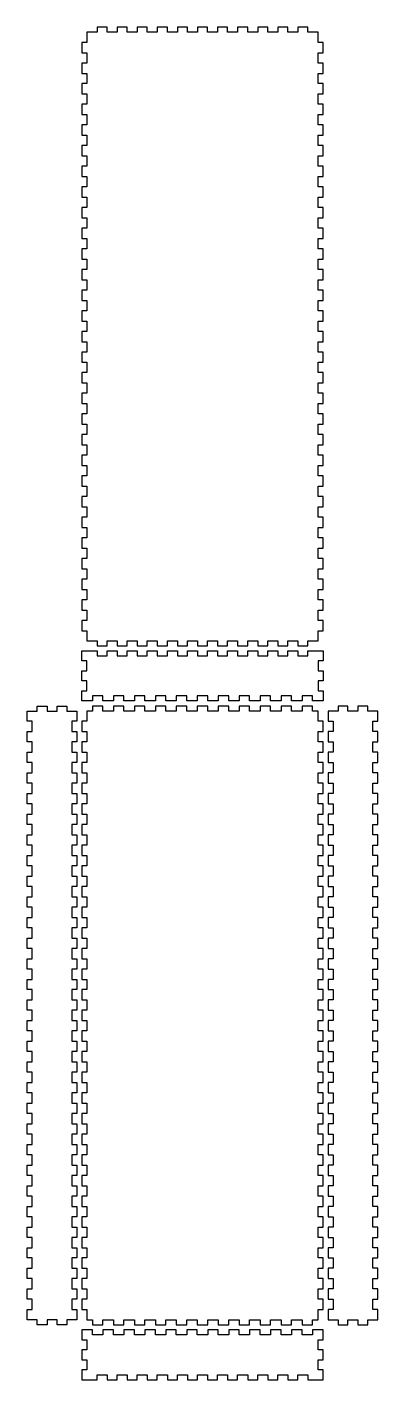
# Model space of a CAD drawing. Extents: x 0 to 281, y 0 to 1082.
import ezdxf

# ---------------------------------------------------------------- set-up
doc = ezdxf.new("R2010")
doc.units = 0

msp = doc.modelspace()

# ---------------------------------------------------------------- linework, layer by layer
at = {"layer": '1'}
for points in [[(48, 591), (56.04, 591), (56.04, 587), (64.09, 587), (64.09, 591), (72.13, 591), (72.13, 587), (80.17, 587), (80.17, 591), (88.22, 591), (88.22, 587), (96.26, 587), (96.26, 591), (104.3, 591), (104.3, 587), (112.35, 587), (112.35, 591), (120.39, 591), (120.39, 587), (128.44, 587), (128.44, 591), (136.48, 591), (136.48, 587), (144.52, 587), (144.52, 591), (152.56, 591), (152.56, 587), (160.61, 587), (160.61, 591), (168.65, 591), (168.65, 587), (176.7, 587), (176.7, 591), (184.74, 591), (184.74, 587), (192.78, 587), (192.78, 591), (200.83, 591), (200.83, 587), (208.87, 587), (208.87, 591), (216.91, 591), (216.91, 587), (224.96, 587), (224.96, 591), (233, 591), (233, 599.25), (237, 599.25), (237, 607.51), (233, 607.51), (233, 615.76), (237, 615.76), (237, 624.02), (233, 624.02), (233, 632.27), (237, 632.27), (237, 640.52), (233, 640.52), (233, 648.78), (237, 648.78), (237, 657.03), (233, 657.03), (233, 665.29), (237, 665.29), (237, 673.54), (233, 673.54), (233, 681.8), (237, 681.8), (237, 690.05), (233, 690.05), (233, 698.31), (237, 698.31), (237, 706.56), (233, 706.56), (233, 714.81), (237, 714.81), (237, 723.07), (233, 723.07), (233, 731.32), (237, 731.32), (237, 739.58), (233, 739.58), (233, 747.83), (237, 747.83), (237, 756.09), (233, 756.09), (233, 764.34), (237, 764.34), (237, 772.59), (233, 772.59), (233, 780.85), (237, 780.85), (237, 789.1), (233, 789.1), (233, 797.36), (237, 797.36), (237, 805.61), (233, 805.61), (233, 813.86), (237, 813.86), (237, 822.12), (233, 822.12), (233, 830.37), (237, 830.37), (237, 838.63), (233, 838.63), (233, 846.88), (237, 846.88), (237, 855.14), (233, 855.14), (233, 863.39), (237, 863.39), (237, 871.64), (233, 871.64), (233, 879.9), (237, 879.9), (237, 888.15), (233, 888.15), (233, 896.41), (237, 896.41), (237, 904.66), (233, 904.66), (233, 912.91), (237, 912.91), (237, 921.17), (233, 921.17), (233, 929.42), (237, 929.42), (237, 937.68), (233, 937.68), (233, 945.93), (237, 945.93), (237, 954.19), (233, 954.19), (233, 962.44), (237, 962.44), (237, 970.69), (233, 970.69), (233, 978.95), (237, 978.95), (237, 987.2), (233, 987.2), (233, 995.46), (237, 995.46), (237, 1003.71), (233, 1003.71), (233, 1011.97), (237, 1011.97), (237, 1020.22), (233, 1020.22), (233, 1028.47), (237, 1028.47), (237, 1036.73), (233, 1036.73), (233, 1044.98), (237, 1044.98), (237, 1053.24), (233, 1053.24), (233, 1061.49), (237, 1061.49), (237, 1069.75), (233, 1069.75), (233, 1078), (224.96, 1078), (224.96, 1082), (216.91, 1082), (216.91, 1078), (208.87, 1078), (208.87, 1082), (200.83, 1082), (200.83, 1078), (192.78, 1078), (192.78, 1082), (184.74, 1082), (184.74, 1078), (176.7, 1078), (176.7, 1082), (168.65, 1082), (168.65, 1078), (160.61, 1078), (160.61, 1082), (152.56, 1082), (152.56, 1078), (144.52, 1078), (144.52, 1082), (136.48, 1082), (136.48, 1078), (128.44, 1078), (128.44, 1082), (120.39, 1082), (120.39, 1078), (112.35, 1078), (112.35, 1082), (104.3, 1082), (104.3, 1078), (96.26, 1078), (96.26, 1082), (88.22, 1082), (88.22, 1078), (80.17, 1078), (80.17, 1082), (72.13, 1082), (72.13, 1078), (64.09, 1078), (64.09, 1082), (56.04, 1082), (56.04, 1078), (48, 1078), (48, 1069.75), (44, 1069.75), (44, 1061.49), (48, 1061.49), (48, 1053.24), (44, 1053.24), (44, 1044.98), (48, 1044.98), (48, 1036.73), (44, 1036.73), (44, 1028.47), (48, 1028.47), (48, 1020.22), (44, 1020.22), (44, 1011.97), (48, 1011.97), (48, 1003.71), (44, 1003.71), (44, 995.46), (48, 995.46), (48, 987.2), (44, 987.2), (44, 978.95), (48, 978.95), (48, 970.69), (44, 970.69), (44, 962.44), (48, 962.44), (48, 954.19), (44, 954.19), (44, 945.93), (48, 945.93), (48, 937.68), (44, 937.68), (44, 929.42), (48, 929.42), (48, 921.17), (44, 921.17), (44, 912.91), (48, 912.91), (48, 904.66), (44, 904.66), (44, 896.41), (48, 896.41), (48, 888.15), (44, 888.15), (44, 879.9), (48, 879.9), (48, 871.64), (44, 871.64), (44, 863.39), (48, 863.39), (48, 855.14), (44, 855.14), (44, 846.88), (48, 846.88), (48, 838.63), (44, 838.63), (44, 830.37), (48, 830.37), (48, 822.12), (44, 822.12), (44, 813.86), (48, 813.86), (48, 805.61), (44, 805.61), (44, 797.36), (48, 797.36), (48, 789.1), (44, 789.1), (44, 780.85), (48, 780.85), (48, 772.59), (44, 772.59), (44, 764.34), (48, 764.34), (48, 756.09), (44, 756.09), (44, 747.83), (48, 747.83), (48, 739.58), (44, 739.58), (44, 731.32), (48, 731.32), (48, 723.07), (44, 723.07), (44, 714.81), (48, 714.81), (48, 706.56), (44, 706.56), (44, 698.31), (48, 698.31), (48, 690.05), (44, 690.05), (44, 681.8), (48, 681.8), (48, 673.54), (44, 673.54), (44, 665.29), (48, 665.29), (48, 657.03), (44, 657.03), (44, 648.78), (48, 648.78), (48, 640.52), (44, 640.52), (44, 632.27), (48, 632.27), (48, 624.02), (44, 624.02), (44, 615.76), (48, 615.76), (48, 607.51), (44, 607.51), (44, 599.25), (48, 599.25), (48, 591)], [(48, 583), (56.04, 583), (56.04, 579), (64.09, 579), (64.09, 583), (72.13, 583), (72.13, 579), (80.17, 579), (80.17, 583), (88.22, 583), (88.22, 579), (96.26, 579), (96.26, 583), (104.3, 583), (104.3, 579), (112.35, 579), (112.35, 583), (120.39, 583), (120.39, 579), (128.44, 579), (128.44, 583), (136.48, 583), (136.48, 579), (144.52, 579), (144.52, 583), (152.56, 583), (152.56, 579), (160.61, 579), (160.61, 583), (168.65, 583), (168.65, 579), (176.7, 579), (176.7, 583), (184.74, 583), (184.74, 579), (192.78, 579), (192.78, 583), (200.83, 583), (200.83, 579), (208.87, 579), (208.87, 583), (216.91, 583), (216.91, 579), (224.96, 579), (224.96, 583), (233, 583), (237, 583), (237, 575), (233, 575), (233, 567), (237, 567), (237, 559), (233, 559), (233, 551), (237, 551), (237, 543), (228.61, 543), (228.61, 547), (220.22, 547), (220.22, 543), (211.83, 543), (211.83, 547), (203.44, 547), (203.44, 543), (195.04, 543), (195.04, 547), (186.65, 547), (186.65, 543), (178.26, 543), (178.26, 547), (169.87, 547), (169.87, 543), (161.48, 543), (161.48, 547), (153.09, 547), (153.09, 543), (144.7, 543), (144.7, 547), (136.3, 547), (136.3, 543), (127.91, 543), (127.91, 547), (119.52, 547), (119.52, 543), (111.13, 543), (111.13, 547), (102.74, 547), (102.74, 543), (94.35, 543), (94.35, 547), (85.96, 547), (85.96, 543), (77.56, 543), (77.56, 547), (69.17, 547), (69.17, 543), (60.78, 543), (60.78, 547), (52.39, 547), (52.39, 543), (44, 543), (44, 551), (48, 551), (48, 559), (44, 559), (44, 567), (48, 567), (48, 575), (44, 575), (44, 583), (48, 583)], [(0, 48), (0, 56.25), (4, 56.25), (4, 64.51), (0, 64.51), (0, 72.76), (4, 72.76), (4, 81.02), (0, 81.02), (0, 89.27), (4, 89.27), (4, 97.53), (0, 97.53), (0, 105.78), (4, 105.78), (4, 114.03), (0, 114.03), (0, 122.29), (4, 122.29), (4, 130.54), (0, 130.54), (0, 138.8), (4, 138.8), (4, 147.05), (0, 147.05), (0, 155.31), (4, 155.31), (4, 163.56), (0, 163.56), (0, 171.81), (4, 171.81), (4, 180.07), (0, 180.07), (0, 188.32), (4, 188.32), (4, 196.58), (0, 196.58), (0, 204.83), (4, 204.83), (4, 213.09), (0, 213.09), (0, 221.34), (4, 221.34), (4, 229.59), (0, 229.59), (0, 237.85), (4, 237.85), (4, 246.1), (0, 246.1), (0, 254.36), (4, 254.36), (4, 262.61), (0, 262.61), (0, 270.86), (4, 270.86), (4, 279.12), (0, 279.12), (0, 287.37), (4, 287.37), (4, 295.63), (0, 295.63), (0, 303.88), (4, 303.88), (4, 312.14), (0, 312.14), (0, 320.39), (4, 320.39), (4, 328.64), (0, 328.64), (0, 336.9), (4, 336.9), (4, 345.15), (0, 345.15), (0, 353.41), (4, 353.41), (4, 361.66), (0, 361.66), (0, 369.92), (4, 369.92), (4, 378.17), (0, 378.17), (0, 386.42), (4, 386.42), (4, 394.68), (0, 394.68), (0, 402.93), (4, 402.93), (4, 411.19), (0, 411.19), (0, 419.44), (4, 419.44), (4, 427.69), (0, 427.69), (0, 435.95), (4, 435.95), (4, 444.2), (0, 444.2), (0, 452.46), (4, 452.46), (4, 460.71), (0, 460.71), (0, 468.97), (4, 468.97), (4, 477.22), (0, 477.22), (0, 485.48), (4, 485.48), (4, 493.73), (0, 493.73), (0, 501.98), (4, 501.98), (4, 510.24), (0, 510.24), (0, 518.49), (4, 518.49), (4, 526.75), (0, 526.75), (0, 535), (8, 535), (8, 539), (16, 539), (16, 535), (24, 535), (24, 539), (32, 539), (32, 535), (40, 535), (40, 526.75), (36, 526.75), (36, 518.49), (40, 518.49), (40, 510.24), (36, 510.24), (36, 501.98), (40, 501.98), (40, 493.73), (36, 493.73), (36, 485.48), (40, 485.48), (40, 477.22), (36, 477.22), (36, 468.97), (40, 468.97), (40, 460.71), (36, 460.71), (36, 452.46), (40, 452.46), (40, 444.2), (36, 444.2), (36, 435.95), (40, 435.95), (40, 427.69), (36, 427.69), (36, 419.44), (40, 419.44), (40, 411.19), (36, 411.19), (36, 402.93), (40, 402.93), (40, 394.68), (36, 394.68), (36, 386.42), (40, 386.42), (40, 378.17), (36, 378.17), (36, 369.92), (40, 369.92), (40, 361.66), (36, 361.66), (36, 353.41), (40, 353.41), (40, 345.15), (36, 345.15), (36, 336.9), (40, 336.9), (40, 328.64), (36, 328.64), (36, 320.39), (40, 320.39), (40, 312.14), (36, 312.14), (36, 303.88), (40, 303.88), (40, 295.63), (36, 295.63), (36, 287.37), (40, 287.37), (40, 279.12), (36, 279.12), (36, 270.86), (40, 270.86), (40, 262.61), (36, 262.61), (36, 254.36), (40, 254.36), (40, 246.1), (36, 246.1), (36, 237.85), (40, 237.85), (40, 229.59), (36, 229.59), (36, 221.34), (40, 221.34), (40, 213.09), (36, 213.09), (36, 204.83), (40, 204.83), (40, 196.58), (36, 196.58), (36, 188.32), (40, 188.32), (40, 180.07), (36, 180.07), (36, 171.81), (40, 171.81), (40, 163.56), (36, 163.56), (36, 155.31), (40, 155.31), (40, 147.05), (36, 147.05), (36, 138.8), (40, 138.8), (40, 130.54), (36, 130.54), (36, 122.29), (40, 122.29), (40, 114.03), (36, 114.03), (36, 105.78), (40, 105.78), (40, 97.53), (36, 97.53), (36, 89.27), (40, 89.27), (40, 81.02), (36, 81.02), (36, 72.76), (40, 72.76), (40, 64.51), (36, 64.51), (36, 56.25), (40, 56.25), (40, 48), (32, 48), (32, 44), (24, 44), (24, 48), (16, 48), (16, 44), (8, 44), (8, 48), (0, 48)], [(48, 48), (52.39, 48), (52.39, 44), (60.78, 44), (60.78, 48), (69.17, 48), (69.17, 44), (77.56, 44), (77.56, 48), (85.96, 48), (85.96, 44), (94.35, 44), (94.35, 48), (102.74, 48), (102.74, 44), (111.13, 44), (111.13, 48), (119.52, 48), (119.52, 44), (127.91, 44), (127.91, 48), (136.3, 48), (136.3, 44), (144.7, 44), (144.7, 48), (153.09, 48), (153.09, 44), (161.48, 44), (161.48, 48), (169.87, 48), (169.87, 44), (178.26, 44), (178.26, 48), (186.65, 48), (186.65, 44), (195.04, 44), (195.04, 48), (203.44, 48), (203.44, 44), (211.83, 44), (211.83, 48), (220.22, 48), (220.22, 44), (228.61, 44), (228.61, 48), (233, 48), (233, 56.25), (237, 56.25), (237, 64.51), (233, 64.51), (233, 72.76), (237, 72.76), (237, 81.02), (233, 81.02), (233, 89.27), (237, 89.27), (237, 97.53), (233, 97.53), (233, 105.78), (237, 105.78), (237, 114.03), (233, 114.03), (233, 122.29), (237, 122.29), (237, 130.54), (233, 130.54), (233, 138.8), (237, 138.8), (237, 147.05), (233, 147.05), (233, 155.31), (237, 155.31), (237, 163.56), (233, 163.56), (233, 171.81), (237, 171.81), (237, 180.07), (233, 180.07), (233, 188.32), (237, 188.32), (237, 196.58), (233, 196.58), (233, 204.83), (237, 204.83), (237, 213.09), (233, 213.09), (233, 221.34), (237, 221.34), (237, 229.59), (233, 229.59), (233, 237.85), (237, 237.85), (237, 246.1), (233, 246.1), (233, 254.36), (237, 254.36), (237, 262.61), (233, 262.61), (233, 270.86), (237, 270.86), (237, 279.12), (233, 279.12), (233, 287.37), (237, 287.37), (237, 295.63), (233, 295.63), (233, 303.88), (237, 303.88), (237, 312.14), (233, 312.14), (233, 320.39), (237, 320.39), (237, 328.64), (233, 328.64), (233, 336.9), (237, 336.9), (237, 345.15), (233, 345.15), (233, 353.41), (237, 353.41), (237, 361.66), (233, 361.66), (233, 369.92), (237, 369.92), (237, 378.17), (233, 378.17), (233, 386.42), (237, 386.42), (237, 394.68), (233, 394.68), (233, 402.93), (237, 402.93), (237, 411.19), (233, 411.19), (233, 419.44), (237, 419.44), (237, 427.69), (233, 427.69), (233, 435.95), (237, 435.95), (237, 444.2), (233, 444.2), (233, 452.46), (237, 452.46), (237, 460.71), (233, 460.71), (233, 468.97), (237, 468.97), (237, 477.22), (233, 477.22), (233, 485.48), (237, 485.48), (237, 493.73), (233, 493.73), (233, 501.98), (237, 501.98), (237, 510.24), (233, 510.24), (233, 518.49), (237, 518.49), (237, 526.75), (233, 526.75), (233, 535), (228.61, 535), (228.61, 539), (220.22, 539), (220.22, 535), (211.83, 535), (211.83, 539), (203.44, 539), (203.44, 535), (195.04, 535), (195.04, 539), (186.65, 539), (186.65, 535), (178.26, 535), (178.26, 539), (169.87, 539), (169.87, 535), (161.48, 535), (161.48, 539), (153.09, 539), (153.09, 535), (144.7, 535), (144.7, 539), (136.3, 539), (136.3, 535), (127.91, 535), (127.91, 539), (119.52, 539), (119.52, 535), (111.13, 535), (111.13, 539), (102.74, 539), (102.74, 535), (94.35, 535), (94.35, 539), (85.96, 539), (85.96, 535), (77.56, 535), (77.56, 539), (69.17, 539), (69.17, 535), (60.78, 535), (60.78, 539), (52.39, 539), (52.39, 535), (48, 535), (48, 526.75), (44, 526.75), (44, 518.49), (48, 518.49), (48, 510.24), (44, 510.24), (44, 501.98), (48, 501.98), (48, 493.73), (44, 493.73), (44, 485.48), (48, 485.48), (48, 477.22), (44, 477.22), (44, 468.97), (48, 468.97), (48, 460.71), (44, 460.71), (44, 452.46), (48, 452.46), (48, 444.2), (44, 444.2), (44, 435.95), (48, 435.95), (48, 427.69), (44, 427.69), (44, 419.44), (48, 419.44), (48, 411.19), (44, 411.19), (44, 402.93), (48, 402.93), (48, 394.68), (44, 394.68), (44, 386.42), (48, 386.42), (48, 378.17), (44, 378.17), (44, 369.92), (48, 369.92), (48, 361.66), (44, 361.66), (44, 353.41), (48, 353.41), (48, 345.15), (44, 345.15), (44, 336.9), (48, 336.9), (48, 328.64), (44, 328.64), (44, 320.39), (48, 320.39), (48, 312.14), (44, 312.14), (44, 303.88), (48, 303.88), (48, 295.63), (44, 295.63), (44, 287.37), (48, 287.37), (48, 279.12), (44, 279.12), (44, 270.86), (48, 270.86), (48, 262.61), (44, 262.61), (44, 254.36), (48, 254.36), (48, 246.1), (44, 246.1), (44, 237.85), (48, 237.85), (48, 229.59), (44, 229.59), (44, 221.34), (48, 221.34), (48, 213.09), (44, 213.09), (44, 204.83), (48, 204.83), (48, 196.58), (44, 196.58), (44, 188.32), (48, 188.32), (48, 180.07), (44, 180.07), (44, 171.81), (48, 171.81), (48, 163.56), (44, 163.56), (44, 155.31), (48, 155.31), (48, 147.05), (44, 147.05), (44, 138.8), (48, 138.8), (48, 130.54), (44, 130.54), (44, 122.29), (48, 122.29), (48, 114.03), (44, 114.03), (44, 105.78), (48, 105.78), (48, 97.53), (44, 97.53), (44, 89.27), (48, 89.27), (48, 81.02), (44, 81.02), (44, 72.76), (48, 72.76), (48, 64.51), (44, 64.51), (44, 56.25), (48, 56.25), (48, 48)], [(281, 48), (281, 56.25), (277, 56.25), (277, 64.51), (281, 64.51), (281, 72.76), (277, 72.76), (277, 81.02), (281, 81.02), (281, 89.27), (277, 89.27), (277, 97.53), (281, 97.53), (281, 105.78), (277, 105.78), (277, 114.03), (281, 114.03), (281, 122.29), (277, 122.29), (277, 130.54), (281, 130.54), (281, 138.8), (277, 138.8), (277, 147.05), (281, 147.05), (281, 155.31), (277, 155.31), (277, 163.56), (281, 163.56), (281, 171.81), (277, 171.81), (277, 180.07), (281, 180.07), (281, 188.32), (277, 188.32), (277, 196.58), (281, 196.58), (281, 204.83), (277, 204.83), (277, 213.09), (281, 213.09), (281, 221.34), (277, 221.34), (277, 229.59), (281, 229.59), (281, 237.85), (277, 237.85), (277, 246.1), (281, 246.1), (281, 254.36), (277, 254.36), (277, 262.61), (281, 262.61), (281, 270.86), (277, 270.86), (277, 279.12), (281, 279.12), (281, 287.37), (277, 287.37), (277, 295.63), (281, 295.63), (281, 303.88), (277, 303.88), (277, 312.14), (281, 312.14), (281, 320.39), (277, 320.39), (277, 328.64), (281, 328.64), (281, 336.9), (277, 336.9), (277, 345.15), (281, 345.15), (281, 353.41), (277, 353.41), (277, 361.66), (281, 361.66), (281, 369.92), (277, 369.92), (277, 378.17), (281, 378.17), (281, 386.42), (277, 386.42), (277, 394.68), (281, 394.68), (281, 402.93), (277, 402.93), (277, 411.19), (281, 411.19), (281, 419.44), (277, 419.44), (277, 427.69), (281, 427.69), (281, 435.95), (277, 435.95), (277, 444.2), (281, 444.2), (281, 452.46), (277, 452.46), (277, 460.71), (281, 460.71), (281, 468.97), (277, 468.97), (277, 477.22), (281, 477.22), (281, 485.48), (277, 485.48), (277, 493.73), (281, 493.73), (281, 501.98), (277, 501.98), (277, 510.24), (281, 510.24), (281, 518.49), (277, 518.49), (277, 526.75), (281, 526.75), (281, 535), (273, 535), (273, 539), (265, 539), (265, 535), (257, 535), (257, 539), (249, 539), (249, 535), (241, 535), (241, 526.75), (245, 526.75), (245, 518.49), (241, 518.49), (241, 510.24), (245, 510.24), (245, 501.98), (241, 501.98), (241, 493.73), (245, 493.73), (245, 485.48), (241, 485.48), (241, 477.22), (245, 477.22), (245, 468.97), (241, 468.97), (241, 460.71), (245, 460.71), (245, 452.46), (241, 452.46), (241, 444.2), (245, 444.2), (245, 435.95), (241, 435.95), (241, 427.69), (245, 427.69), (245, 419.44), (241, 419.44), (241, 411.19), (245, 411.19), (245, 402.93), (241, 402.93), (241, 394.68), (245, 394.68), (245, 386.42), (241, 386.42), (241, 378.17), (245, 378.17), (245, 369.92), (241, 369.92), (241, 361.66), (245, 361.66), (245, 353.41), (241, 353.41), (241, 345.15), (245, 345.15), (245, 336.9), (241, 336.9), (241, 328.64), (245, 328.64), (245, 320.39), (241, 320.39), (241, 312.14), (245, 312.14), (245, 303.88), (241, 303.88), (241, 295.63), (245, 295.63), (245, 287.37), (241, 287.37), (241, 279.12), (245, 279.12), (245, 270.86), (241, 270.86), (241, 262.61), (245, 262.61), (245, 254.36), (241, 254.36), (241, 246.1), (245, 246.1), (245, 237.85), (241, 237.85), (241, 229.59), (245, 229.59), (245, 221.34), (241, 221.34), (241, 213.09), (245, 213.09), (245, 204.83), (241, 204.83), (241, 196.58), (245, 196.58), (245, 188.32), (241, 188.32), (241, 180.07), (245, 180.07), (245, 171.81), (241, 171.81), (241, 163.56), (245, 163.56), (245, 155.31), (241, 155.31), (241, 147.05), (245, 147.05), (245, 138.8), (241, 138.8), (241, 130.54), (245, 130.54), (245, 122.29), (241, 122.29), (241, 114.03), (245, 114.03), (245, 105.78), (241, 105.78), (241, 97.53), (245, 97.53), (245, 89.27), (241, 89.27), (241, 81.02), (245, 81.02), (245, 72.76), (241, 72.76), (241, 64.51), (245, 64.51), (245, 56.25), (241, 56.25), (241, 48), (249, 48), (249, 44), (257, 44), (257, 48), (265, 48), (265, 44), (273, 44), (273, 48), (281, 48)], [(48, 0), (56.04, 0), (56.04, 4), (64.09, 4), (64.09, 0), (72.13, 0), (72.13, 4), (80.17, 4), (80.17, 0), (88.22, 0), (88.22, 4), (96.26, 4), (96.26, 0), (104.3, 0), (104.3, 4), (112.35, 4), (112.35, 0), (120.39, 0), (120.39, 4), (128.44, 4), (128.44, 0), (136.48, 0), (136.48, 4), (144.52, 4), (144.52, 0), (152.56, 0), (152.56, 4), (160.61, 4), (160.61, 0), (168.65, 0), (168.65, 4), (176.7, 4), (176.7, 0), (184.74, 0), (184.74, 4), (192.78, 4), (192.78, 0), (200.83, 0), (200.83, 4), (208.87, 4), (208.87, 0), (216.91, 0), (216.91, 4), (224.96, 4), (224.96, 0), (233, 0), (237, 0), (237, 8), (233, 8), (233, 16), (237, 16), (237, 24), (233, 24), (233, 32), (237, 32), (237, 40), (228.61, 40), (228.61, 36), (220.22, 36), (220.22, 40), (211.83, 40), (211.83, 36), (203.44, 36), (203.44, 40), (195.04, 40), (195.04, 36), (186.65, 36), (186.65, 40), (178.26, 40), (178.26, 36), (169.87, 36), (169.87, 40), (161.48, 40), (161.48, 36), (153.09, 36), (153.09, 40), (144.7, 40), (144.7, 36), (136.3, 36), (136.3, 40), (127.91, 40), (127.91, 36), (119.52, 36), (119.52, 40), (111.13, 40), (111.13, 36), (102.74, 36), (102.74, 40), (94.35, 40), (94.35, 36), (85.96, 36), (85.96, 40), (77.56, 40), (77.56, 36), (69.17, 36), (69.17, 40), (60.78, 40), (60.78, 36), (52.39, 36), (52.39, 40), (44, 40), (44, 32), (48, 32), (48, 24), (44, 24), (44, 16), (48, 16), (48, 8), (44, 8), (44, 0), (48, 0)]]:
    msp.add_lwpolyline(points, dxfattribs=at)

doc.saveas('drawing.dxf')
